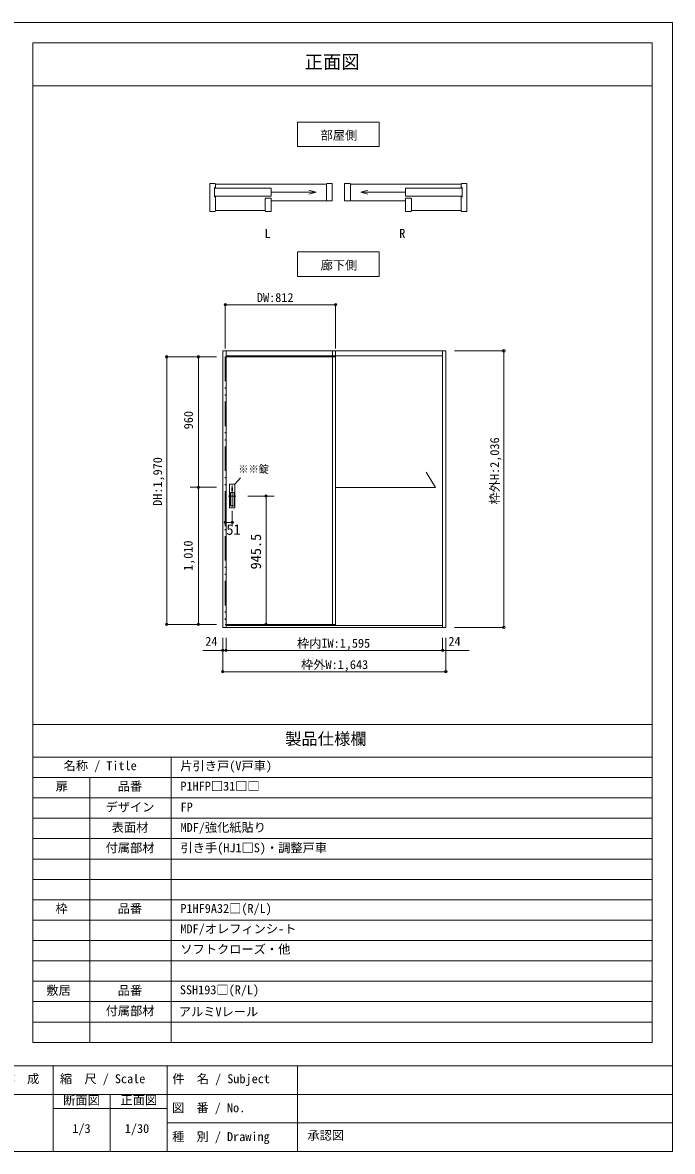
# Model space of a CAD drawing. Units: millimetres on the paper, enlarged 10 times, with parts at other scales. Extents: x -12599 to 2000, y -1870 to 1385.
# Drawn here: x 405 to 2000, y -1385 to 1385 of the extents above; entities that cross this region are included whole.
import ezdxf
from ezdxf.enums import TextEntityAlignment as Align

# ---------------------------------------------------------------- set-up
doc = ezdxf.new("R2010")
doc.units = ezdxf.units.MM
doc.header["$LTSCALE"] = 10
doc.header["$PDMODE"] = 32
doc.header["$PDSIZE"] = 6
doc.linetypes.add('DASHED_DOUBLE_DOTTED', pattern=[11, 6, -1.5, 0.25, -1.5, 0.25, -1.5])
doc.layers.add('1-1_0', color=7, linetype='Continuous', lineweight=18)
doc.layers.add('3-0', color=7, linetype='Continuous', lineweight=20)
doc.styles.add('ＭＳ ゴシック', font='')
doc.styles.get('ＭＳ ゴシック').set_extended_font_data('MS Gothic')

msp = doc.modelspace()

# ---------------------------------------------------------------- linework, layer by layer
at = {"layer": '1-1_0'}
for p, q in [((1950, 1335), (430, 1335)), ((430, -337.5), (430, 1335)), ((1950, -1117.5), (1950, 1335)), ((430, 1230), (1950, 1230)), ((430, -1117.5), (430, -337.5)), ((430, -337.5), (1950, -337.5)), ((430, -417.5), (1950, -417.5)), ((770, -1117.5), (770, -417.5)), ((430, -467.5), (1950, -467.5)), ((570, -1117.5), (570, -467.5)), ((430, -517.5), (1950, -517.5)), ((430, -567.5), (1950, -567.5)), ((430, -617.5), (1950, -617.5)), ((430, -667.5), (1950, -667.5)), ((430, -717.5), (1950, -717.5)), ((430, -767.5), (1950, -767.5)), ((430, -817.5), (1950, -817.5)), ((430, -867.5), (1950, -867.5)), ((430, -917.5), (1950, -917.5)), ((430, -967.5), (1950, -967.5)), ((430, -1017.5), (1950, -1017.5))]:
    msp.add_line(p, q, dxfattribs=at)
at = {"layer": '1-1_0', "lineweight": 20}
for p, q in [((430, -1067.5), (1950, -1067.5)), ((430, -1117.5), (1950, -1117.5)), ((2000, -1175), (-2000, -1175)), ((2000, -1175), (-2000, -1175)), ((480, -1175), (480, -1385)), ((760, -1175), (760, -1385)), ((1080, -1175), (1080, -1385)), ((2000, -1245), (-1190, -1245)), ((2000, -1245), (-1190, -1245)), ((620, -1245), (620, -1385)), ((760, -1280), (480, -1280)), ((2000, -1315), (760, -1315)), ((2000, -1315), (760, -1315)), ((-2000, -1385), (2000, -1385)), ((-2000, -1385), (2000, -1385))]:
    msp.add_line(p, q, dxfattribs=at)
at = {"layer": '1-1_0'}
msp.add_lwpolyline([(2000, -1385), (2000, 1385), (-2000, 1385), (-2000, -1385)], dxfattribs=at)
at = {"layer": '1-1_0', "lineweight": 20}
for points in [[(430, 1230), (1950, 1230), (430, 1230)], [(430, 1230), (430, -337.5), (430, 1230)]]:
    msp.add_lwpolyline(points, dxfattribs=at)
msp.add_lwpolyline([(430, 1230), (1950, 1230), (1950, -337.5), (430, -337.5)], close=True, dxfattribs=at)
at = {"layer": '3-0'}
for p, q in [((877.36, 990.19), (864.46, 990.19)), ((864.46, 921.79), (864.46, 990.19)), ((875.86, 980.59), (875.86, 957.04)), ((878.86, 980.59), (875.86, 980.59)), ((875.86, 978.79), (1014.87, 978.79)), ((878.86, 988.39), (1150.66, 988.39)), ((1014.87, 978.79), (1014.87, 958.99)), ((1125.21, 968.89), (1107.82, 973.55)), ((1150.66, 988.69), (1150.66, 947.59)), ((1165.06, 947.59), (1165.06, 990.19)), ((1195.06, 947.59), (1195.06, 990.19)), ((1209.46, 988.69), (1209.46, 947.59)), ((1481.26, 988.39), (1209.46, 988.39)), ((1234.91, 968.89), (1252.3, 973.55)), ((1484.26, 978.79), (1345.25, 978.79)), ((1345.25, 978.79), (1345.25, 958.99)), ((1481.26, 980.59), (1484.26, 980.59)), ((1482.76, 990.19), (1495.66, 990.19)), ((1484.26, 980.59), (1484.26, 957.04)), ((1495.66, 921.79), (1495.66, 990.19)), ((1014.87, 958.99), (875.86, 958.99)), ((875.86, 957.04), (878.86, 957.04)), ((1014.87, 968.89), (1125.21, 968.89)), ((1014.87, 921.79), (1014.87, 954.19)), ((1014.87, 947.59), (1165.06, 947.59)), ((1125.21, 968.89), (1107.82, 964.23)), ((1345.25, 947.59), (1195.06, 947.59)), ((1234.91, 968.89), (1252.3, 964.23)), ((1345.25, 968.89), (1234.91, 968.89)), ((1345.25, 958.99), (1484.26, 958.99)), ((1345.25, 921.79), (1345.25, 954.19)), ((1484.26, 957.04), (1481.26, 957.04)), ((877.36, 921.79), (864.46, 921.79)), ((878.86, 923.59), (1000.47, 923.59)), ((1481.26, 923.59), (1359.65, 923.59)), ((1482.76, 921.79), (1495.66, 921.79)), ((904.31, 579.59), (896.31, 579.59)), ((904.31, 579.59), (896.31, 579.59)), ((902.64, 564.82), (1173.31, 564.82)), ((904.31, 579.59), (1165.31, 579.59)), ((904.31, 567.59), (1165.31, 567.59)), ((1173.31, 579.59), (1165.31, 579.59)), ((1173.31, -93.85), (1173.31, 579.59)), ((1173.31, 579.59), (1443.97, 579.59)), ((1173.31, 569.92), (1173.31, -93.08)), ((1173.31, 567.59), (1173.31, -94.08)), ((1173.31, 567.59), (1435.97, 567.59)), ((1173.31, 564.82), (1173.31, -94.18)), ((1435.97, 579.59), (1435.97, 571.59)), ((1443.97, 579.59), (1435.97, 579.59)), ((1418.25, 244.09), (1395.69, 281.81)), ((910.39, 223.15), (928.67, 223.15)), ((919.64, 249.25), (919.64, 196.98)), ((919.64, 249.25), (919.64, 196.98)), ((919.64, 249.25), (919.64, 196.98)), ((1173.31, 244.09), (1418.25, 244.09)), ((902.64, -91.85), (1173.31, -91.85)), ((904.31, -94.18), (904.31, -99.18)), ((904.31, -94.18), (1435.97, -94.18)), ((904.31, -99.18), (1435.97, -99.18)), ((1435.97, -94.18), (1435.97, -99.18))]:
    msp.add_line(p, q, dxfattribs=at)
at = {"layer": '3-0', "color": 4, "lineweight": 9}
for p, q in [((902.64, 692.67), (902.64, 585.51)), ((902.64, 692.67), (1173.31, 692.67)), ((1173.31, 692.67), (1173.31, 585.51)), ((758.93, 564.82), (875.7, 564.82)), ((758.93, 564.82), (758.93, -91.85)), ((816.42, 564.82), (880.87, 564.82)), ((836.42, 223.15), (836.42, 564.82)), ((1464.82, 579.59), (1586.16, 579.59)), ((1586.16, 579.59), (1586.16, -99.18)), ((940.16, 267.59), (926.31, 251.99)), ((816.42, 244.82), (880.87, 244.82)), ((836.42, -91.85), (836.42, 223.15)), ((1022.53, 223.15), (958.07, 223.15)), ((1002.53, -91.85), (1002.53, 223.15)), ((902.64, 149.37), (902.64, 186.83)), ((919.64, 149.37), (919.64, 186.83)), ((919.64, 158.52), (902.64, 158.52)), ((758.93, -91.85), (875.7, -91.85)), ((816.42, -91.85), (880.87, -91.85)), ((1063.97, -91.85), (937.31, -91.85)), ((1030.64, -91.85), (937.31, -91.85)), ((1030.64, -91.85), (937.31, -91.85)), ((1022.53, -91.85), (958.07, -91.85)), ((1464.82, -99.18), (1586.16, -99.18)), ((896.31, -124.9), (896.31, -155.57)), ((896.31, -124.9), (896.31, -155.57)), ((904.31, -124.9), (904.31, -155.57)), ((1435.97, -155.57), (1435.97, -124.9)), ((1443.97, -124.9), (1443.97, -155.57)), ((904.31, -155.57), (847.78, -155.57)), ((896.31, -155.57), (896.31, -207.9)), ((904.31, -155.57), (1500.97, -155.57)), ((1435.97, -155.57), (1492.5, -155.57)), ((1443.97, -207.9), (1443.97, -155.57)), ((896.31, -207.9), (1443.97, -207.9))]:
    msp.add_line(p, q, dxfattribs=at)
at = {"layer": '3-0', "linetype": 'DASHED_DOUBLE_DOTTED'}
msp.add_line((902.64, 564.82), (902.64, -91.85), dxfattribs=at)
at = {"layer": '3-0', "color": 3}
for p, q in [((923.97, 231.99), (915.31, 231.99)), ((915.31, 231.99), (915.31, 199.32)), ((918.81, 243.65), (918.81, 236.99)), ((920.47, 243.65), (918.81, 243.65)), ((920.47, 236.99), (918.81, 236.99)), ((920.31, 243.49), (918.97, 243.49)), ((918.97, 243.49), (918.97, 240.32)), ((920.31, 240.32), (918.97, 240.32)), ((919.31, 242.82), (919.31, 240.99)), ((919.97, 240.99), (919.31, 240.99)), ((920.31, 240.32), (920.31, 243.49)), ((920.47, 236.99), (920.47, 243.65)), ((923.97, 199.32), (923.97, 231.99)), ((923.97, 199.32), (915.31, 199.32))]:
    msp.add_line(p, q, dxfattribs=at)
at = {"layer": '3-0'}
for points in [[(1080.06, 1140.93), (1280.06, 1140.93), (1280.06, 1080.93), (1080.06, 1080.93)], [(1080.06, 762.25), (1280.06, 762.25), (1280.06, 822.25), (1080.06, 822.25)]]:
    msp.add_lwpolyline(points, close=True, dxfattribs=at)
for points in [[(877.36, 990.19), (878.86, 988.69), (878.86, 980.59)], [(1150.66, 988.69), (1152.16, 990.19), (1165.06, 990.19)], [(1209.46, 988.69), (1207.96, 990.19), (1195.06, 990.19)], [(1482.76, 990.19), (1481.26, 988.69), (1481.26, 980.59)], [(877.36, 921.79), (878.86, 923.29), (878.86, 957.04)], [(1000.47, 923.29), (1000.47, 952.69), (1001.97, 954.19), (1014.87, 954.19)], [(1359.65, 923.29), (1359.65, 952.69), (1358.15, 954.19), (1345.25, 954.19)], [(1482.76, 921.79), (1481.26, 923.29), (1481.26, 957.04)], [(1000.47, 923.29), (1001.97, 921.79), (1014.87, 921.79)], [(1359.65, 923.29), (1358.15, 921.79), (1345.25, 921.79)], [(896.31, 579.59), (896.31, -99.18), (904.31, -99.18), (904.31, 579.59)], [(1165.31, 579.59), (1165.31, -94.18), (1173.31, -94.18)], [(1165.31, 567.59), (1173.31, 567.59), (1173.31, -94.08)], [(1435.97, 579.59), (1435.97, -99.18), (1443.97, -99.18), (1443.97, 579.59)]]:
    msp.add_lwpolyline(points, dxfattribs=at)
at = {"layer": '3-0', "color": 3}
msp.add_lwpolyline([(912.97, 194.32), (926.31, 194.32), (926.31, 251.99), (912.97, 251.99)], close=True, dxfattribs=at)
msp.add_lwpolyline([(919.97, 240.99), (919.97, 242.82), (919.31, 242.82)], dxfattribs=at)
at = {"layer": '3-0', "color": 4}
for p in [(902.64, 692.67), (1173.31, 692.67), (1586.16, 579.59), (758.93, 564.82), (836.42, 564.82), (836.42, 244.82), (1002.53, 223.15), (902.64, 158.52), (919.64, 158.52), (758.93, -91.85), (836.42, -91.85), (1002.53, -91.85), (1586.16, -99.18), (896.31, -155.57), (904.31, -155.57), (1435.97, -155.57), (896.31, -207.9), (1443.97, -207.9)]:
    msp.add_point(p, dxfattribs=at)
at = {"layer": '3-0'}
msp.add_point((902.64, 158.52), dxfattribs=at)

# ---------------------------------------------------------------- texts
at = {"layer": '1-1_0', "style": 'ＭＳ ゴシック'}
for s, height, p in [('正面図', 32.99, (1097.24, 1261.98)), ('製品仕様欄', 29.33, (1049.4, -396.07)), ('名称 / Title', 21.99, (505.64, -456.06)), ('片引き戸(V戸車)', 21.99, (792.33, -456.36)), ('扉', 21.99, (486.33, -506.36)), ('品番', 21.99, (638.67, -506.36)), ('P1HFP□31□□', 21.99, (792.33, -506.36)), ('デザイン', 21.99, (608.75, -557.5)), ('FP', 21.99, (792.7, -557.5)), ('表面材', 21.99, (623.75, -607.5)), ('MDF/強化紙貼り', 21.99, (792.7, -607.5)), ('付属部材', 21.99, (608.75, -657.5)), ('引き手(HJ1□S)・調整戸車', 21.99, (792.7, -657.5)), ('枠', 21.99, (485.67, -806.36)), ('品番', 21.99, (638.67, -806.36)), ('P1HF9A32□(R/L)', 21.99, (792.33, -806.36)), ('MDF/オレフィンシ-ト', 21.99, (792.33, -856.36)), ('ソフトクローズ・他', 21.99, (792.33, -906.36)), ('敷居', 21.99, (463.65, -1007.36)), ('品番', 21.99, (638.75, -1007.5)), ('SSH193□(R/L)', 21.99, (791.06, -1005.99)), ('付属部材', 21.99, (608.75, -1057.5)), ('アルミVレール', 21.99, (788.47, -1059.75)), ('作\u3000成', 21.99, (356.17, -1224.21)), ('縮\u3000尺 / Scale', 21.99, (496.68, -1224.21)), ('件\u3000名 / Subject', 21.99, (772.61, -1224.24)), ('断面図', 21.99, (504.6, -1277.15)), ('正面図', 21.99, (645.4, -1276.44)), ('図\u3000番 / No.', 21.99, (771.77, -1295.35)), ('1/3', 21.99, (527.17, -1346.45)), ('1/30', 21.99, (655.92, -1346.45)), ('種\u3000別 / Drawing', 21.99, (771.94, -1366.29)), ('承認図', 21.99, (1104.03, -1363.1))]:
    msp.add_text(s, height=height, dxfattribs=at).set_placement(p, align=Align.BOTTOM_LEFT)
at = {"layer": '3-0', "style": 'ＭＳ ゴシック'}
for s, height, p in [('部屋側', 21.99, (1136.46, 1090.93)), ('L', 21.99, (998.92, 850.05)), ('R', 21.99, (1329.52, 850.05)), ('廊下側', 21.99, (1136.46, 772.25)), ('DW:812', 21.99, (980.18, 692.67)), ('※※錠', 18.33, (934.58, 274.49)), ('51', 25.66, (905.17, 120.44)), ('24', 21.99, (853.44, -150.9)), ('枠内IW:1,595', 21.99, (1078.51, -155.57)), ('24', 21.99, (1450.17, -150.9)), ('枠外W:1,643', 21.99, (1088.51, -207.9))]:
    msp.add_text(s, height=height, dxfattribs=at).set_placement(p, align=Align.BOTTOM_LEFT)
for s, height, p in [('960', 21.99, (829.68, 387.01)), ('枠外H:2,036', 21.99, (1581.16, 202.42)), ('DH:1,970', 21.99, (753.93, 198.99)), ('1,010', 21.99, (828.92, 39.4)), ('945.5', 25.66, (998.06, 43.21))]:
    msp.add_text(s, height=height, rotation=90, dxfattribs=at).set_placement(p, align=Align.BOTTOM_LEFT)

doc.saveas('drawing.dxf')
